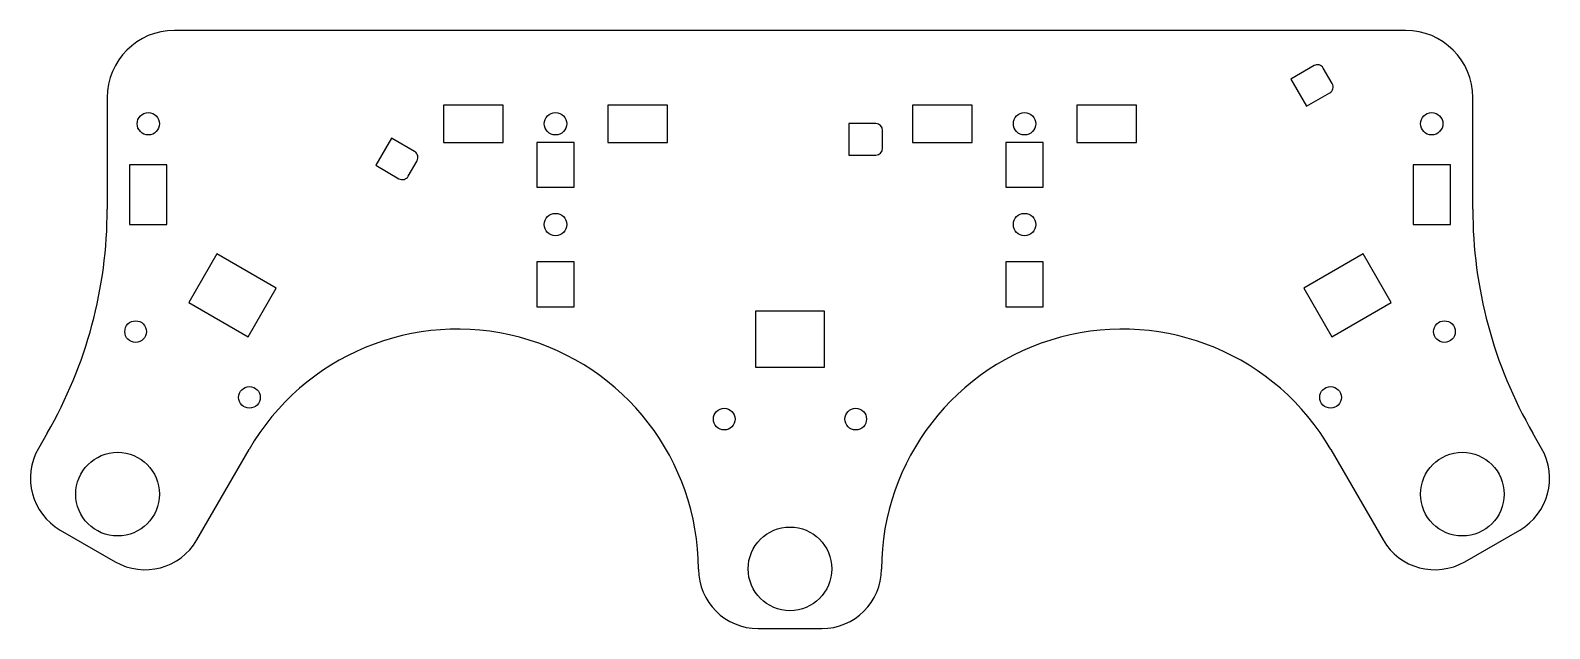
# Model space of a CAD drawing. Header units: millimetres. Extents: x 93 to 297, y 102 to 182.
import ezdxf

# ---------------------------------------------------------------- set-up
doc = ezdxf.new("R2010")
doc.units = ezdxf.units.MM

msp = doc.modelspace()

# ---------------------------------------------------------------- linework, layer by layer
at = {"color": 7, "linetype": 'Continuous', "lineweight": 25}
for p, q in [((277.39, 181.68), (112.6, 181.68)), ((265.15, 176.96), (262.04, 175.16)), ((262.04, 175.16), (264.14, 171.52)), ((267.58, 174.55), (266.38, 176.63)), ((264.14, 171.52), (267.25, 173.32)), ((103.6, 172.68), (103.6, 157.75)), ((148.6, 171.68), (148.6, 166.68)), ((156.6, 171.68), (148.6, 171.68)), ((156.6, 166.68), (156.6, 171.68)), ((178.6, 171.68), (170.6, 171.68)), ((170.6, 171.68), (170.6, 166.68)), ((178.6, 166.68), (178.6, 171.68)), ((211.39, 171.68), (211.39, 166.68)), ((219.39, 171.68), (211.39, 171.68)), ((219.39, 166.68), (219.39, 171.68)), ((241.39, 171.68), (233.39, 171.68)), ((233.39, 171.68), (233.39, 166.68)), ((241.39, 166.68), (241.39, 171.68)), ((286.39, 157.75), (286.39, 172.68)), ((202.89, 169.19), (202.89, 164.99)), ((206.49, 169.19), (202.89, 169.19)), ((141.64, 167.26), (139.54, 163.62)), ((144.75, 165.46), (141.64, 167.26)), ((207.39, 165.89), (207.39, 168.29)), ((148.6, 166.68), (156.6, 166.68)), ((161.1, 166.68), (161.1, 160.68)), ((166.1, 166.68), (161.1, 166.68)), ((166.1, 160.68), (166.1, 166.68)), ((170.6, 166.68), (178.6, 166.68)), ((202.89, 164.99), (206.49, 164.99)), ((211.39, 166.68), (219.39, 166.68)), ((228.89, 166.68), (223.89, 166.68)), ((223.89, 166.68), (223.89, 160.68)), ((228.89, 160.68), (228.89, 166.68)), ((233.39, 166.68), (241.39, 166.68)), ((106.6, 163.68), (106.6, 155.68)), ((111.6, 163.68), (106.6, 163.68)), ((111.6, 155.68), (111.6, 163.68)), ((139.54, 163.62), (142.65, 161.82)), ((143.88, 162.15), (145.08, 164.23)), ((283.39, 163.68), (278.39, 163.68)), ((278.39, 163.68), (278.39, 155.68)), ((283.39, 155.68), (283.39, 163.68)), ((161.1, 160.68), (166.1, 160.68)), ((223.89, 160.68), (228.89, 160.68)), ((106.6, 155.68), (111.6, 155.68)), ((278.39, 155.68), (283.39, 155.68)), ((118.26, 151.77), (114.51, 145.27)), ((126.23, 147.17), (118.26, 151.77)), ((161.1, 150.68), (161.1, 144.68)), ((166.1, 150.68), (161.1, 150.68)), ((166.1, 144.68), (166.1, 150.68)), ((228.89, 150.68), (223.89, 150.68)), ((223.89, 150.68), (223.89, 144.68)), ((228.89, 144.68), (228.89, 150.68)), ((271.73, 151.77), (263.76, 147.17)), ((275.48, 145.27), (271.73, 151.77)), ((122.48, 140.67), (126.23, 147.17)), ((263.76, 147.17), (267.51, 140.67)), ((114.51, 145.27), (122.48, 140.67)), ((161.1, 144.68), (166.1, 144.68)), ((223.89, 144.68), (228.89, 144.68)), ((267.51, 140.67), (275.48, 145.27)), ((199.59, 144.09), (190.39, 144.09)), ((190.39, 144.09), (190.39, 136.59)), ((199.59, 136.59), (199.59, 144.09)), ((190.39, 136.59), (199.59, 136.59)), ((95.56, 127.75), (94.39, 125.72)), ((295.6, 125.72), (294.43, 127.75)), ((115.6, 113.47), (122.58, 125.56)), ((267.4, 125.56), (274.39, 113.47)), ((97.31, 114.79), (104.67, 110.54)), ((285.31, 110.54), (292.67, 114.79)), ((190.74, 101.59), (199.24, 101.59))]:
    msp.add_line(p, q, dxfattribs=at)
for centre, radius in [((109.1, 169.18), 1.5), ((163.6, 169.18), 1.5), ((226.39, 169.18), 1.5), ((280.89, 169.18), 1.5), ((163.6, 155.68), 1.5), ((226.39, 155.68), 1.5), ((107.4, 141.35), 1.45), ((282.59, 141.35), 1.45), ((122.64, 132.55), 1.45), ((267.35, 132.55), 1.45), ((186.19, 129.64), 1.45), ((203.79, 129.64), 1.45), ((104.99, 119.59), 5.6), ((284.99, 119.59), 5.6), ((194.99, 109.59), 5.6)]:
    msp.add_circle(centre, radius, dxfattribs=at)
for centre, radius, start, end in [((112.6, 172.68), 9, 90, 180), ((277.39, 172.68), 9, 0, 90), ((265.6, 176.18), 0.9, 30, 120), ((266.8, 174.1), 0.9, 300, 30), ((206.49, 168.29), 0.9, 0, 90), ((144.3, 164.68), 0.9, 330, 60), ((206.49, 165.89), 0.9, 270, 0), ((143.1, 162.6), 0.9, 240, 330), ((43.6, 157.75), 60, 330, 0), ((346.39, 157.75), 60, 180, 210), ((150.5, 109.44), 32.24, 0.2202, 150), ((239.48, 109.44), 32.24, 30, 179.7798), ((101.31, 121.72), 8, 150, 240), ((288.67, 121.72), 8, 300, 30), ((108.67, 117.47), 8, 240, 330), ((281.31, 117.47), 8, 210, 300), ((190.74, 109.59), 8, 180.2202, 270), ((199.24, 109.59), 8, 270, 359.7798)]:
    msp.add_arc(centre, radius, start, end, dxfattribs=at)

doc.saveas('drawing.dxf')
